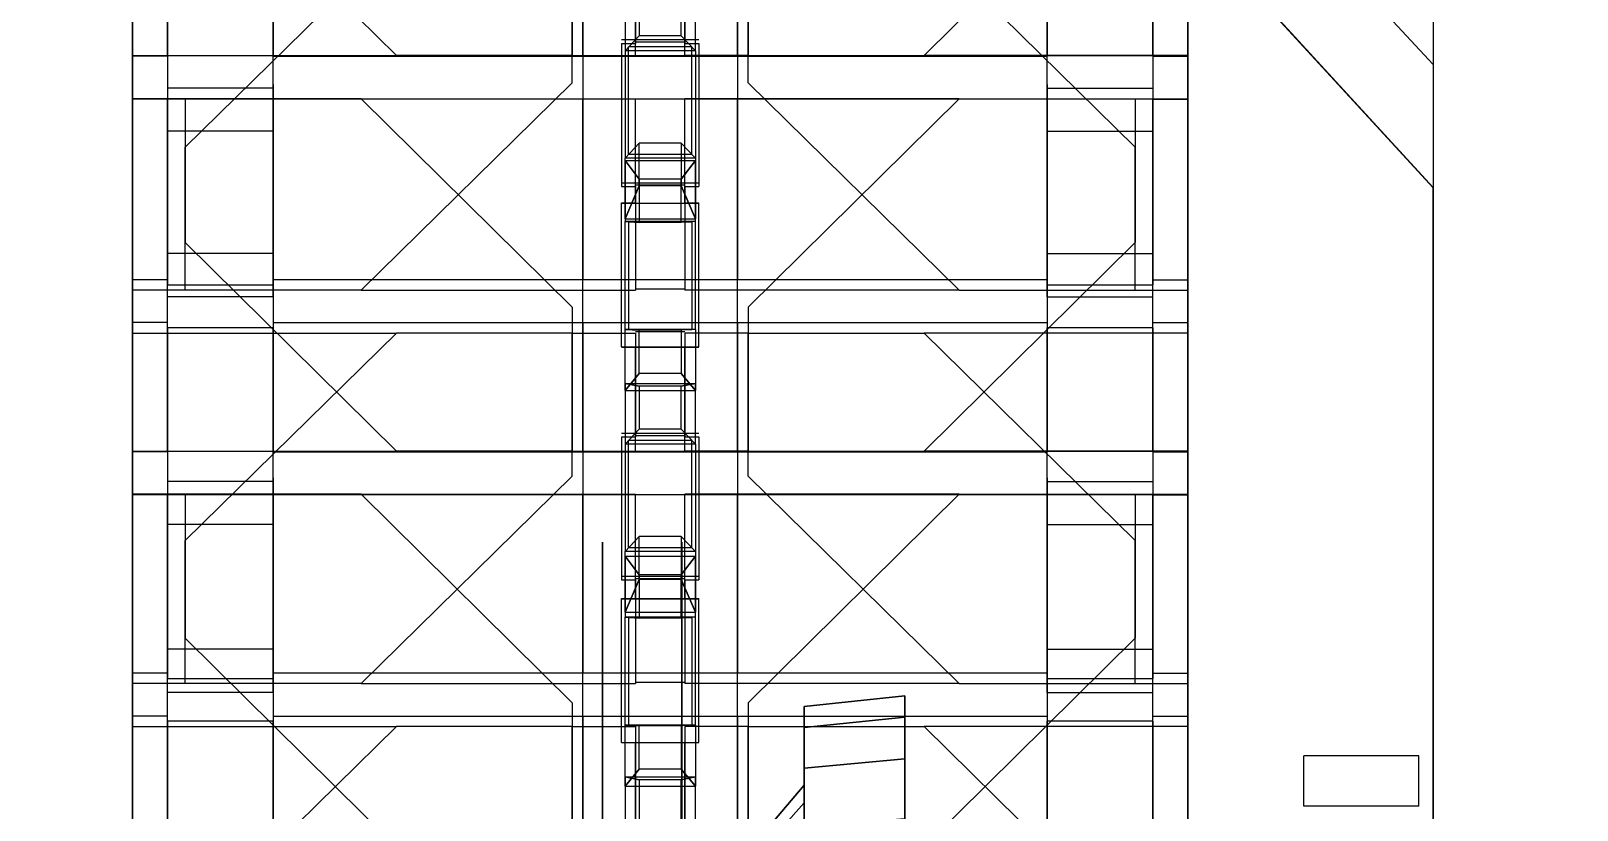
# Model space of a CAD drawing. Extents: x -54 to 215, y -235 to 116.
# Drawn here: x 161.8 to 183.3, y -141.3 to -130.47 of the extents above; entities that cross this region are included whole.
import ezdxf

# ---------------------------------------------------------------- set-up
doc = ezdxf.new("R2010")
doc.units = 0
doc.layers.get('0').update_dxf_attribs({"linetype": 'CONTINUOUS'})
doc.layers.add('A', color=7, linetype='CONTINUOUS')
doc.layers.add('H', color=7, linetype='CONTINUOUS')

# ---------------------------------------------------------------- blocks, each defined once
blk = doc.blocks.new('M-1-01')
at = {"color": 0}
for p, q in [((19.367, 13.86), (19.367, -173.64)), ((19.367, -105.64, 3), (19.367, -146.64, 3)), ((19.367, -157.64, 1.5), (19.367, -146.64, 3))]:
    blk.add_line(p, q, dxfattribs=at)
at = {"color": 0, "extrusion": (-1, 0, -1.60787e-16)}
for p, q in [((19.367, -134.34, -16.5), (19.367, -187.34, -16.5)), ((19.367, -134.34, 2.65), (19.367, -155.34, 2.65))]:
    blk.add_line(p, q, dxfattribs=at)
at = {"color": 0, "invisible_edges": 15}
for points in [[(19.367, -105.64, 3), (19.367, -146.64, 3), (19.367, -146.64), (19.367, -105.64)], [(-3.592, -121.64, 5.5), (-1.633, -138.695, 3.696), (19.367, -146.64, 3)], [(21.367, -134.34, -16.5), (21.367, -164.84, -14.7), (21.367, -164.84, -10.7), (21.367, -134.34, 2.65)], [(21.367, -134.34, -16.5), (21.367, -164.84, -14.7), (21.367, -168.84, -14.7), (21.367, -187.34, -16.5)], [(21.367, -134.34, 2.65), (21.367, -164.84, -10.7), (21.367, -168.84, -10.7), (21.367, -155.34, 2.65)], [(19.367, -157.64, 1.5), (-1.633, -157.64, 1.5), (-1.633, -138.695, 3.696), (19.367, -146.64, 3)], [(19.367, -146.64, 3), (19.367, -157.64, 1.5), (19.367, -157.64), (19.367, -146.64)], [(17.567, -154.54, 3.8), (17.567, -155.24, 3.8), (19.167, -155.24, 3.8), (19.167, -154.54, 3.8)]]:
    blk.add_3dface(points, dxfattribs=at)
at = {"layer": 'A', "color": 0}
for p, q in [((-3.592, -121.64, 5.5), (19.367, -146.64, 3)), ((17.567, -155.24, 1.5), (17.567, -154.54, 1.5)), ((19.167, -154.54, 1.5), (17.567, -154.54, 1.5)), ((19.167, -155.24, 1.5), (19.167, -154.54, 1.5)), ((19.167, -155.24, 1.5), (17.567, -155.24, 1.5))]:
    blk.add_line(p, q, dxfattribs=at)
mesh = blk.add_polymesh((2, 25), dxfattribs=at)
for k, corner in enumerate([(19.367, -105.64), (19.367, -107.348), (19.367, -109.057), (19.367, -110.765), (19.367, -112.473), (19.367, -114.182), (19.367, -115.89), (19.367, -117.598), (19.367, -119.307), (19.367, -121.015), (19.367, -122.723), (19.367, -124.432), (19.367, -126.14), (19.367, -127.848), (19.367, -129.557), (19.367, -131.265), (19.367, -132.973), (19.367, -134.682), (19.367, -136.39), (19.367, -138.098), (19.367, -139.807), (19.367, -141.515), (19.367, -143.223), (19.367, -144.932), (19.367, -146.64), (4.799, -100.832), (4.718, -101.781), (4.625, -102.728), (4.501, -103.672), (4.352, -104.612), (4.185, -105.549), (3.981, -106.478), (3.765, -107.405), (3.512, -108.322), (3.242, -109.234), (2.948, -110.139), (2.624, -111.033), (2.288, -111.923), (1.912, -112.797), (1.525, -113.665), (1.109, -114.52), (0.671, -115.364), (0.217, -116.199), (-0.27, -117.015), (-0.767, -117.825), (-1.296, -118.615), (-1.84, -119.393), (-2.404, -120.158), (-2.993, -120.903), (-3.592, -121.64)]):
    mesh.set_mesh_vertex(divmod(k, 25), corner)
blk = doc.blocks.new('M-1-07')
at = {"color": 0, "invisible_edges": 15}
for points in [[(34.464, -17.5, 17.857), (19, -48, 1.5), (9, -53, 6.5), (9, -45.5, 19)], [(34.464, -17.5, 17.857), (45.464, -21, 1.857), (19, -48, 1.5)]]:
    blk.add_3dface(points, dxfattribs=at)
blk = doc.blocks.new('M-1-021')
at = {"color": 0}
for points in [[(-7.75, 0, 1), (7.75, 0, 1)], [(-6.75, 0, 1), (6.75, 0, 1)], [(-4, 0, 1), (4, 0, 1)], [(-1.525, 0, 1), (1.525, 0, 1)]]:
    blk.add_lwpolyline(points, format="xyb", close=True, dxfattribs=at)
for points, const_width in [([(-6.125, 0, 1), (6.125, 0, 1)], 1.25), ([(-3.388, 0, 1), (3.388, 0, 1)], 3.725)]:
    blk.add_lwpolyline(points, format="xyb", close=True, dxfattribs=dict(at, const_width=const_width))
at = {"layer": 'A', "color": 0}
for points, const_width in [([(-8.325, 0, 1), (8.325, 0, 1)], 1.15), ([(-8.325, 0, 1), (8.325, 0, 1)], 1.15), ([(-5.875, 0, 1), (5.875, 0, 1)], 3.75), ([(-7.25, 0, 1), (7.25, 0, 1)], 1), ([(-2.763, 0, 1), (2.763, 0, 1)], 2.475)]:
    blk.add_lwpolyline(points, format="xyb", close=True, dxfattribs=dict(at, const_width=const_width))
for points in [[(-8.9, 0, 1), (8.9, 0, 1)], [(-7.75, 0, 1), (7.75, 0, 1)]]:
    blk.add_lwpolyline(points, format="xyb", close=True, dxfattribs=at)
mesh = blk.add_polymesh((2, 30), dxfattribs=dict(at, n_close=True))
for k, corner in enumerate([(5.25, 0), (5.135, 1.092), (4.796, 2.135), (4.247, 3.086), (3.513, 3.902), (2.625, 4.547), (1.622, 4.993), (0.549, 5.221), (-0.549, 5.221), (-1.622, 4.993), (-2.625, 4.547), (-3.513, 3.902), (-4.247, 3.086), (-4.796, 2.135), (-5.135, 1.092), (-5.25, 0), (-5.135, -1.092), (-4.796, -2.135), (-4.247, -3.086), (-3.513, -3.902), (-2.625, -4.547), (-1.622, -4.993), (-0.549, -5.221), (0.549, -5.221), (1.622, -4.993), (2.625, -4.547), (3.513, -3.902), (4.247, -3.086), (4.796, -2.135), (5.135, -1.092), (5.5, 0), (5.38, 1.144), (5.025, 2.237), (4.45, 3.233), (3.68, 4.087), (2.75, 4.763), (1.7, 5.231), (0.575, 5.47), (-0.575, 5.47), (-1.7, 5.231), (-2.75, 4.763), (-3.68, 4.087), (-4.45, 3.233), (-5.025, 2.237), (-5.38, 1.144), (-5.5, 0), (-5.38, -1.144), (-5.025, -2.237), (-4.45, -3.233), (-3.68, -4.087), (-2.75, -4.763), (-1.7, -5.231), (-0.575, -5.47), (0.575, -5.47), (1.7, -5.231), (2.75, -4.763), (3.68, -4.087), (4.45, -3.233), (5.025, -2.237), (5.38, -1.144)]):
    mesh.set_mesh_vertex(divmod(k, 30), corner)
blk = doc.blocks.new('M-1-02')
at = {"color": 0, "extrusion": (1, 1.83664e-16, -1.83664e-16)}
for points in [[(0, 8.15, 1), (0, -9.65, 1)], [(0, 7, 1), (0, -8.5, 1)], [(0, 4.85, 1), (0, -6.35, 1)], [(0, 3.2, 1), (0, -4.7, 1)], [(0, 0.75, 1), (0, -2.25, 1)]]:
    blk.add_lwpolyline(points, format="xyb", close=True, dxfattribs=at)
for points, const_width in [([(0, 7.575, 1), (0, -9.075, 1)], 1.15), ([(0, 5.925, 1), (0, -7.425, 1)], 2.15), ([(0, 4.025, 1), (0, -5.525, 1)], 1.65), ([(0, 1.975, 1), (0, -3.475, 1)], 2.45)]:
    blk.add_lwpolyline(points, format="xyb", close=True, dxfattribs=dict(at, const_width=const_width))
blk.add_circle((0, -0.75), 1.5, dxfattribs=at)
at = {"color": 0, "invisible_edges": 15}
for points in [[(1.25, 3.538, -0.901), (1.25, 3.8, -1.053), (1.25, 3.8, -0.447), (1.25, 3.538, -0.599)], [(1.25, 2.951, 1.207), (1.25, 3.252, 1.239), (1.25, 2.896, 1.729), (1.25, 2.773, 1.452)], [(1.25, 2.773, -2.952), (1.25, 2.896, -3.229), (1.25, 3.252, -2.739), (1.25, 2.951, -2.707)], [(1.25, 1.237, 2.568), (1.25, 1.462, 2.77), (1.25, 0.886, 2.958), (1.25, 0.949, 2.661)], [(1.25, 0.949, -4.161), (1.25, 0.886, -4.458), (1.25, 1.462, -4.27), (1.25, 1.237, -4.068)], [(1.25, -0.949, 2.661), (1.25, -0.886, 2.958), (1.25, -1.462, 2.77), (1.25, -1.237, 2.568)], [(1.25, -1.237, -4.068), (1.25, -1.462, -4.27), (1.25, -0.886, -4.458), (1.25, -0.949, -4.161)], [(1.25, -2.773, 1.452), (1.25, -2.896, 1.729), (1.25, -3.252, 1.239), (1.25, -2.951, 1.207)], [(1.25, -2.951, -2.707), (1.25, -3.252, -2.739), (1.25, -2.896, -3.229), (1.25, -2.773, -2.952)], [(1.25, -3.538, -0.599), (1.25, -3.8, -0.447), (1.25, -3.8, -1.053), (1.25, -3.538, -0.901)]]:
    blk.add_3dface(points, dxfattribs=at)
at = {"layer": 'A', "color": 0, "extrusion": (1, 1.83664e-16, -1.83664e-16)}
for points, const_width in [([(0, 7.575, 1), (0, -9.075, 1)], 1.15), ([(0, 6.525, 1), (0, -8.025, 1)], 0.95), ([(0, 5.35, 1), (0, -6.85, 1)], 1.1), ([(0, 3.05, 1), (0, -4.55, 1)], 1.6), ([(0, 1.875, 1), (0, -3.375, 1)], 0.75), ([(0, 1.2, 1), (0, -2.7, 1)], 0.6)]:
    blk.add_lwpolyline(points, format="xyb", close=True, dxfattribs=dict(at, const_width=const_width))
for points in [[(0, 7, 1), (0, -8.5, 1)], [(0, 6.05, 1), (0, -7.55, 1)], [(0, 2.25, 1), (0, -3.75, 1)], [(0, 1.5, 1), (0, -3, 1)], [(0, 0.9, 1), (0, -2.4, 1)]]:
    blk.add_lwpolyline(points, format="xyb", close=True, dxfattribs=at)
for points in [[(3.8, -1.053), (4.062, -0.901), (4.062, -0.599), (3.8, -0.447), (3.538, -0.599), (3.538, -0.901)], [(3.252, 1.239), (3.375, 1.515), (3.197, 1.76), (2.896, 1.729), (2.773, 1.452), (2.951, 1.207)], [(2.896, -3.229), (3.197, -3.26), (3.375, -3.015), (3.252, -2.739), (2.951, -2.707), (2.773, -2.952)], [(1.462, 2.77), (1.399, 3.067), (1.111, 3.16), (0.886, 2.958), (0.949, 2.661), (1.237, 2.568)], [(0.886, -4.458), (1.111, -4.66), (1.399, -4.567), (1.462, -4.27), (1.237, -4.068), (0.949, -4.161)], [(-0.886, 2.958), (-1.111, 3.16), (-1.399, 3.067), (-1.462, 2.77), (-1.237, 2.568), (-0.949, 2.661)], [(-1.462, -4.27), (-1.399, -4.567), (-1.111, -4.66), (-0.886, -4.458), (-0.949, -4.161), (-1.237, -4.068)], [(-2.896, 1.729), (-3.197, 1.76), (-3.375, 1.515), (-3.252, 1.239), (-2.951, 1.207), (-2.773, 1.452)], [(-3.252, -2.739), (-3.375, -3.015), (-3.197, -3.26), (-2.896, -3.229), (-2.773, -2.952), (-2.951, -2.707)], [(-3.8, -0.447), (-4.062, -0.599), (-4.062, -0.901), (-3.8, -1.053), (-3.538, -0.901), (-3.538, -0.599)]]:
    blk.add_lwpolyline(points, close=True, dxfattribs=at)
for centre in [(6.085, -0.75, 1.7), (4.303, 3.553, 1.7), (4.303, -5.053, 1.7), (0, 5.335, 1.7), (0, -6.835, 1.7), (-4.303, 3.553, 1.7), (-4.303, -5.053, 1.7), (-6.085, -0.75, 1.7)]:
    blk.add_circle(centre, 0.125, dxfattribs=at)
at = {"layer": 'A', "color": 0, "invisible_edges": 13}
for points in [[(1.25, 3.8, -0.447), (1.25, 3.8, -1.053), (1.25, 4.062, -0.901), (1.25, 4.062, -0.599)], [(1.25, 2.896, 1.729), (1.25, 3.252, 1.239), (1.25, 3.375, 1.515), (1.25, 3.197, 1.76)], [(1.25, 3.252, -2.739), (1.25, 2.896, -3.229), (1.25, 3.197, -3.26), (1.25, 3.375, -3.015)], [(1.25, 0.886, 2.958), (1.25, 1.462, 2.77), (1.25, 1.399, 3.067), (1.25, 1.111, 3.16)], [(1.25, 1.462, -4.27), (1.25, 0.886, -4.458), (1.25, 1.111, -4.66), (1.25, 1.399, -4.567)], [(1.25, -1.462, 2.77), (1.25, -0.886, 2.958), (1.25, -1.111, 3.16), (1.25, -1.399, 3.067)], [(1.25, -0.886, -4.458), (1.25, -1.462, -4.27), (1.25, -1.399, -4.567), (1.25, -1.111, -4.66)], [(1.25, -3.252, 1.239), (1.25, -2.896, 1.729), (1.25, -3.197, 1.76), (1.25, -3.375, 1.515)], [(1.25, -2.896, -3.229), (1.25, -3.252, -2.739), (1.25, -3.375, -3.015), (1.25, -3.197, -3.26)], [(1.25, -3.8, -1.053), (1.25, -3.8, -0.447), (1.25, -4.062, -0.599), (1.25, -4.062, -0.901)]]:
    blk.add_3dface(points, dxfattribs=at)
at = {"color": 0, "extrusion": (-1, 6.92805e-17, 5.50992e-16), "rotation": 270}
blk.add_blockref('M-1-021', (0, -0.75, 1.1), dxfattribs=at)
at = {"layer": 'A', "color": 0}
mesh = blk.add_polymesh((2, 30), dxfattribs=dict(at, n_close=True))
for k, corner in enumerate([(3.1, 0), (3.1, 1.414), (3.1, 2.766), (3.1, 3.997), (3.1, 5.053), (3.1, 5.889), (3.1, 6.467), (3.1, 6.763), (3.1, 6.763), (3.1, 6.467), (3.1, 5.889), (3.1, 5.053), (3.1, 3.997), (3.1, 2.766), (3.1, 1.414), (3.1, 0), (3.1, -1.414), (3.1, -2.766), (3.1, -3.997), (3.1, -5.053), (3.1, -5.889), (3.1, -6.467), (3.1, -6.763), (3.1, -6.763), (3.1, -6.467), (3.1, -5.889), (3.1, -5.053), (3.1, -3.997), (3.1, -2.766), (3.1, -1.414), (1.7, 0), (1.7, 1.383), (1.7, 2.705), (1.7, 3.909), (1.7, 4.942), (1.7, 5.759), (1.7, 6.325), (1.7, 6.614), (1.7, 6.614), (1.7, 6.325), (1.7, 5.759), (1.7, 4.942), (1.7, 3.909), (1.7, 2.705), (1.7, 1.383), (1.7, 0), (1.7, -1.383), (1.7, -2.705), (1.7, -3.909), (1.7, -4.942), (1.7, -5.759), (1.7, -6.325), (1.7, -6.614), (1.7, -6.614), (1.7, -6.325), (1.7, -5.759), (1.7, -4.942), (1.7, -3.909), (1.7, -2.705), (1.7, -1.383)]):
    mesh.set_mesh_vertex(divmod(k, 30), corner)
mesh = blk.add_polymesh((2, 30), dxfattribs=dict(at, n_close=True))
for k, corner in enumerate([(1.7, 0), (1.7, 1.154), (1.7, 2.257), (1.7, 3.262), (1.7, 4.124), (1.7, 4.806), (1.7, 5.278), (1.7, 5.52), (1.7, 5.52), (1.7, 5.278), (1.7, 4.806), (1.7, 4.124), (1.7, 3.262), (1.7, 2.257), (1.7, 1.154), (1.7, 0), (1.7, -1.154), (1.7, -2.257), (1.7, -3.262), (1.7, -4.124), (1.7, -4.806), (1.7, -5.278), (1.7, -5.52), (1.7, -5.52), (1.7, -5.278), (1.7, -4.806), (1.7, -4.124), (1.7, -3.262), (1.7, -2.257), (1.7, -1.154), (0.9, 0), (0.9, 0.956), (0.9, 1.871), (0.9, 2.704), (0.9, 3.418), (0.9, 3.984), (0.9, 4.375), (0.9, 4.575), (0.9, 4.575), (0.9, 4.375), (0.9, 3.984), (0.9, 3.418), (0.9, 2.704), (0.9, 1.871), (0.9, 0.956), (0.9, 0), (0.9, -0.956), (0.9, -1.871), (0.9, -2.704), (0.9, -3.418), (0.9, -3.984), (0.9, -4.375), (0.9, -4.575), (0.9, -4.575), (0.9, -4.375), (0.9, -3.984), (0.9, -3.418), (0.9, -2.704), (0.9, -1.871), (0.9, -0.956)]):
    mesh.set_mesh_vertex(divmod(k, 30), corner)
mesh = blk.add_polymesh((12, 13), dxfattribs=dict(at, m_close=True))
for k, corner in enumerate([(4.65, 0), (4.647, 0), (4.639, 0), (4.625, 0), (4.605, 0), (4.579, 0), (4.549, 0), (4.512, 0), (4.47, 0), (4.423, 0), (4.371, 0), (4.313, 0), (4.25, 0), (4.65, 0), (4.647, -0.071), (4.639, -0.143), (4.625, -0.214), (4.605, -0.284), (4.579, -0.355), (4.549, -0.424), (4.512, -0.493), (4.47, -0.562), (4.423, -0.629), (4.371, -0.696), (4.313, -0.761), (4.25, -0.825), (4.65, 0), (4.647, -0.124), (4.639, -0.247), (4.625, -0.37), (4.605, -0.493), (4.579, -0.614), (4.549, -0.735), (4.512, -0.855), (4.47, -0.973), (4.423, -1.09), (4.371, -1.205), (4.313, -1.318), (4.25, -1.429), (4.65, 0), (4.647, -0.143), (4.639, -0.285), (4.625, -0.427), (4.605, -0.569), (4.579, -0.709), (4.549, -0.849), (4.512, -0.987), (4.47, -1.124), (4.423, -1.258), (4.371, -1.391), (4.313, -1.522), (4.25, -1.65), (4.65, 0), (4.647, -0.124), (4.639, -0.247), (4.625, -0.37), (4.605, -0.493), (4.579, -0.614), (4.549, -0.735), (4.512, -0.855), (4.47, -0.973), (4.423, -1.09), (4.371, -1.205), (4.313, -1.318), (4.25, -1.429), (4.65, 0), (4.647, -0.071), (4.639, -0.143), (4.625, -0.214), (4.605, -0.284), (4.579, -0.355), (4.549, -0.424), (4.512, -0.493), (4.47, -0.562), (4.423, -0.629), (4.371, -0.696), (4.313, -0.761), (4.25, -0.825), (4.65, 0), (4.647, 0), (4.639, 0), (4.625, 0), (4.605, 0), (4.579, 0), (4.549, 0), (4.512, 0), (4.47, 0), (4.423, 0), (4.371, 0), (4.313, 0), (4.25, 0), (4.65, 0), (4.647, 0.071), (4.639, 0.143), (4.625, 0.214), (4.605, 0.284), (4.579, 0.355), (4.549, 0.424), (4.512, 0.493), (4.47, 0.562), (4.423, 0.629), (4.371, 0.696), (4.313, 0.761), (4.25, 0.825), (4.65, 0), (4.647, 0.124), (4.639, 0.247), (4.625, 0.37), (4.605, 0.493), (4.579, 0.614), (4.549, 0.735), (4.512, 0.855), (4.47, 0.973), (4.423, 1.09), (4.371, 1.205), (4.313, 1.318), (4.25, 1.429), (4.65, 0), (4.647, 0.143), (4.639, 0.285), (4.625, 0.427), (4.605, 0.569), (4.579, 0.709), (4.549, 0.849), (4.512, 0.987), (4.47, 1.124), (4.423, 1.258), (4.371, 1.391), (4.313, 1.522), (4.25, 1.65), (4.65, 0), (4.647, 0.124), (4.639, 0.247), (4.625, 0.37), (4.605, 0.493), (4.579, 0.614), (4.549, 0.735), (4.512, 0.855), (4.47, 0.973), (4.423, 1.09), (4.371, 1.205), (4.313, 1.318), (4.25, 1.429), (4.65, 0), (4.647, 0.071), (4.639, 0.143), (4.625, 0.214), (4.605, 0.284), (4.579, 0.355), (4.549, 0.424), (4.512, 0.493), (4.47, 0.562), (4.423, 0.629), (4.371, 0.696), (4.313, 0.761), (4.25, 0.825)]):
    mesh.set_mesh_vertex(divmod(k, 13), corner)
blk = doc.blocks.new('M-1-06')
at = {"color": 0}
for p, q in [((-7.98, 7.464), (-4.23, 7.464)), ((-7.48, 7.464, 1.4), (-7.98, 7.464, 1.4)), ((-7.98, 2.564, 1.4), (-7.98, 7.464, 1.4)), ((-7.98, 7.464, 1.4), (-7.98, 7.464)), ((-7.98, 2.564), (-7.98, 7.464)), ((-7.48, 7.464, 0.7), (-7.48, 2.564, 0.7)), ((-5.98, 7.464, 0.7), (-7.48, 7.464, 0.7)), ((-7.23, 4.564), (-4.23, 7.464)), ((-5.98, 2.564, 0.7), (-5.98, 7.464, 0.7)), ((-5.98, 7.464, 1.4), (5.02, 7.464, 1.4)), ((-1.73, 7.464), (-4.23, 7.464)), ((-1.73, 5.464), (-1.73, 7.464)), ((-1.73, 7.464), (-0.83, 7.464)), ((-1.58, 7.464, 1.4), (-1.58, 2.564, 1.4)), ((-0.83, 7.464), (-0.83, 6.014)), ((-0.83, 7.464, 0.2), (-0.13, 7.464, 0.2)), ((-0.13, 7.464), (-0.13, 6.014)), ((0.77, 7.464), (-0.13, 7.464)), ((0.62, 7.464, 1.4), (0.62, 2.564, 1.4)), ((0.77, 5.464), (0.77, 7.464)), ((0.77, 7.464), (3.27, 7.464)), ((6.27, 4.564), (3.27, 7.464)), ((7.02, 7.464), (3.27, 7.464)), ((6.52, 7.464, 0.7), (5.02, 7.464, 0.7)), ((5.02, 2.564, 0.7), (5.02, 7.464, 0.7)), ((6.52, 7.464, 0.7), (6.52, 2.564, 0.7)), ((6.52, 7.464, 1.4), (7.02, 7.464, 1.4)), ((-0.98, 6.614, 1.4), (-0.78, 6.364, 3.4)), ((-0.98, 6.614, 1.4), (0.02, 6.614, 1.4)), ((-0.98, 6.614, 1.4), (-0.98, 5.764, 1.4)), ((0.02, 6.614, 1.4), (-0.18, 6.364, 3.4)), ((0.02, 5.764, 1.4), (0.02, 6.614, 1.4)), ((-0.78, 6.364, 3.4), (-0.78, 5.764, 3.4)), ((-0.18, 6.364, 3.4), (-0.78, 6.364, 3.4)), ((-0.18, 5.764, 3.4), (-0.18, 6.364, 3.4)), ((-1.03, 6.014), (-1.03, 4.014)), ((-1.03, 6.014, 0.5), (0.07, 6.014, 0.5)), ((-1.03, 6.014), (-0.83, 6.014)), ((-0.83, 6.014, 0.2), (-0.13, 6.014, 0.2)), ((-0.13, 6.014), (0.07, 6.014)), ((0.07, 6.014), (0.07, 4.014)), ((-0.98, 5.764, 1.4), (-0.78, 5.764, 3.4)), ((0.02, 5.764, 1.4), (-0.98, 5.764, 1.4)), ((-0.98, 5.764, 1.4), (-0.98, 4.264, 1.4)), ((-0.929, 4.264, 1.913), (-0.929, 5.764, 1.913)), ((-0.031, 5.764, 1.913), (-0.929, 5.764, 1.913)), ((-0.18, 5.764, 3.4), (-0.78, 5.764, 3.4)), ((0.02, 5.764, 1.4), (-0.18, 5.764, 3.4)), ((-0.031, 4.264, 1.913), (-0.031, 5.764, 1.913)), ((0.02, 5.764, 1.4), (0.02, 4.264, 1.4)), ((-4.73, 2.564), (-1.73, 5.464)), ((3.77, 2.564), (0.77, 5.464)), ((-5.98, 5.314, 0.7), (-7.48, 5.314, 0.7)), ((-7.48, 5.314, 1.2), (-7.48, 4.714, 1.2)), ((-5.98, 5.314, 1.2), (-5.98, 4.714, 1.2)), ((5.02, 5.314, 0.7), (6.52, 5.314, 0.7)), ((5.02, 5.314, 1.2), (5.02, 4.714, 1.2)), ((6.52, 5.314, 1.2), (6.52, 4.714, 1.2)), ((-5.98, 4.714, 0.7), (-7.48, 4.714, 0.7)), ((-7.23, 2.564), (-7.23, 4.564)), ((5.02, 4.714, 0.7), (6.52, 4.714, 0.7)), ((6.27, 2.564), (6.27, 4.564)), ((-0.98, 3.414, 1.4), (-0.98, 4.264, 1.4)), ((0.02, 4.264, 1.4), (-0.98, 4.264, 1.4)), ((-0.98, 4.264, 1.4), (-0.78, 4.264, 3.4)), ((-0.929, 4.264, 1.913), (-0.031, 4.264, 1.913)), ((-0.18, 4.264, 3.4), (-0.78, 4.264, 3.4)), ((-0.78, 3.664, 3.4), (-0.78, 4.264, 3.4)), ((-0.18, 4.264, 3.4), (-0.18, 3.664, 3.4)), ((0.02, 4.264, 1.4), (-0.18, 4.264, 3.4)), ((0.02, 4.264, 1.4), (0.02, 3.414, 1.4)), ((-1.03, 4.014), (-0.83, 4.014)), ((-1.03, 4.014, 0.5), (0.07, 4.014, 0.5)), ((-0.83, 4.014), (-0.83, 2.564)), ((-0.83, 4.014, 0.2), (-0.13, 4.014, 0.2)), ((-0.13, 4.014), (-0.13, 2.564)), ((-0.13, 4.014), (0.07, 4.014)), ((-0.98, 3.414, 1.4), (-0.78, 3.664, 3.4)), ((-0.18, 3.664, 3.4), (-0.78, 3.664, 3.4)), ((0.02, 3.414, 1.4), (-0.18, 3.664, 3.4)), ((-0.98, 3.414, 1.4), (0.02, 3.414, 1.4)), ((-7.23, 2.564), (-7.98, 2.564)), ((-7.48, 2.564, 1.4), (-7.98, 2.564, 1.4)), ((-7.98, 2.564), (-7.98, 2.564, 1.4)), ((-7.48, 2.564, 0.7), (-5.98, 2.564, 0.7)), ((-4.73, 2.564), (-7.23, 2.564)), ((5.02, 2.564, 1.4), (-5.98, 2.564, 1.4)), ((-4.73, 2.564), (-0.83, 2.564)), ((-0.83, 2.564, 0.2), (-0.13, 2.564, 0.2)), ((3.77, 2.564), (-0.13, 2.564)), ((3.77, 2.564), (6.27, 2.564)), ((5.02, 2.564, 0.7), (6.52, 2.564, 0.7)), ((6.27, 2.564), (7.02, 2.564)), ((6.52, 2.564, 1.4), (7.02, 2.564, 1.4))]:
    blk.add_line(p, q, dxfattribs=at)
at = {"color": 0, "extrusion": (-1, 1.22406e-16, -1.83664e-16)}
for centre in [(-6.764, 0.7, 7.98), (-3.264, 0.7, 7.98)]:
    blk.add_circle(centre, 0.65, dxfattribs=at)
at = {"color": 0, "extrusion": (1, -1.22406e-16, -1.83664e-16)}
for centre in [(6.764, 0.7, 7.02), (3.264, 0.7, 7.02)]:
    blk.add_circle(centre, 0.65, dxfattribs=at)
at = {"color": 0, "extrusion": (-1, -1.22406e-16, -1.83664e-16)}
blk.add_arc((-7.464, 0.7, 7.98), 0.3, 90, 270, dxfattribs=at)
at = {"color": 0, "extrusion": (-1, 1.22406e-16, -1.83664e-16)}
for centre, radius, start, end in [((-6.764, 0.7, 5.98), 0.65, 0, 180), ((-3.264, 0.7, 5.98), 0.65, 0, 180), ((-2.564, 0.7, 7.98), 0.3, 270, 90)]:
    blk.add_arc(centre, radius, start, end, dxfattribs=at)
at = {"color": 0, "extrusion": (1, -1.22406e-16, -1.83664e-16)}
for centre in [(6.764, 0.7, 5.02), (3.264, 0.7, 5.02)]:
    blk.add_arc(centre, 0.65, 0, 180, dxfattribs=at)
at = {"color": 0}
for points, invisible_edges in [([(-1.03, 7.464), (-7.98, 7.464), (-7.98, 2.564), (-1.03, 2.564)], 15), ([(-7.98, 7.464, 0.7), (-7.98, 7.464), (-0.83, 7.464), (-0.83, 7.464, 0.7)], 15), ([(-7.98, 2.564), (-7.98, 2.564, 1.4), (-7.98, 7.464, 1.4), (-7.98, 7.464)], 13), ([(-7.98, 7.464, 0.7), (-7.98, 7.464, 1.4), (-7.48, 7.464, 1.4), (-7.48, 7.464, 0.7)], 15), ([(-7.48, 7.464, 1.4), (-7.48, 2.564, 1.4), (-7.98, 2.564, 1.4), (-7.98, 7.464, 1.4)], 15), ([(-0.83, 7.464, 0.7), (-0.83, 7.464), (-7.98, 7.464), (-7.98, 7.464, 0.7)], 15), ([(-7.48, 2.564, 0.7), (-5.98, 2.564, 0.7), (-5.98, 7.464, 0.7), (-7.48, 7.464, 0.7)], 15), ([(-7.23, 2.564, -0.6), (-4.73, 2.564, -0.6), (-4.23, 7.464, -0.6), (-7.23, 4.564, -0.6)], 15), ([(5.02, 7.464, 0.7), (5.02, 7.464, 1.4), (-5.98, 7.464, 1.4), (-5.98, 7.464, 0.7)], 15), ([(5.02, 7.464, 1.4), (5.02, 2.564, 1.4), (-5.98, 2.564, 1.4), (-5.98, 7.464, 1.4)], 15), ([(-1.73, 7.464, -0.6), (-4.23, 7.464, -0.6), (-4.73, 2.564, -0.6), (-1.73, 5.464, -0.6)], 15), ([(-0.83, 7.464), (-0.83, 6.014), (-1.03, 6.014), (-1.03, 7.464)], 15), ([(-0.83, 7.464, 0.7), (-0.83, 7.464, 0.2), (-0.13, 7.464, 0.2), (-0.13, 7.464, 0.7)], 15), ([(-0.83, 7.464, 0.2), (-0.83, 6.014, 0.2), (-0.13, 6.014, 0.2), (-0.13, 7.464, 0.2)], 15), ([(-0.13, 7.464), (-0.13, 6.014), (0.07, 6.014), (0.07, 7.464)], 15), ([(7.02, 7.464, 0.7), (7.02, 7.464), (-0.13, 7.464), (-0.13, 7.464, 0.7)], 15), ([(-0.13, 7.464, 0.7), (-0.13, 7.464), (7.02, 7.464), (7.02, 7.464, 0.7)], 15), ([(0.07, 7.464), (7.02, 7.464), (7.02, 2.564), (0.07, 2.564)], 15), ([(0.77, 7.464, -0.6), (3.27, 7.464, -0.6), (3.77, 2.564, -0.6), (0.77, 5.464, -0.6)], 15), ([(6.27, 2.564, -0.6), (3.77, 2.564, -0.6), (3.27, 7.464, -0.6), (6.27, 4.564, -0.6)], 15), ([(6.52, 2.564, 0.7), (5.02, 2.564, 0.7), (5.02, 7.464, 0.7), (6.52, 7.464, 0.7)], 15), ([(7.02, 7.464, 0.7), (7.02, 7.464, 1.4), (6.52, 7.464, 1.4), (6.52, 7.464, 0.7)], 15), ([(6.52, 7.464, 1.4), (6.52, 2.564, 1.4), (7.02, 2.564, 1.4), (7.02, 7.464, 1.4)], 15), ([(0.02, 6.614, 1.4), (-0.18, 6.364, 3.4), (-0.78, 6.364, 3.4), (-0.98, 6.614, 1.4)], 15), ([(-0.78, 6.364, 3.4), (-0.98, 6.614, 1.4), (-0.98, 5.764, 1.4), (-0.78, 5.764, 3.4)], 14), ([(-0.18, 6.364, 3.4), (0.02, 6.614, 1.4), (0.02, 5.764, 1.4), (-0.18, 5.764, 3.4)], 14), ([(-0.18, 5.764, 3.4), (-0.78, 5.764, 3.4), (-0.78, 6.364, 3.4), (-0.18, 6.364, 3.4)], 15), ([(0.07, 6.014, 0.5), (0.07, 4.014, 0.5), (-1.03, 4.014, 0.5), (-1.03, 6.014, 0.5)], 15), ([(-1.03, 6.014, 0.5), (-1.03, 6.014), (-0.83, 6.014), (-0.83, 6.014, 0.5)], 15), ([(-0.83, 6.014, 0.2), (-0.13, 6.014, 0.2), (-0.13, 6.014, 0.5), (-0.83, 6.014, 0.5)], 15), ([(0.07, 6.014, 0.5), (0.07, 6.014), (-0.13, 6.014), (-0.13, 6.014, 0.5)], 15), ([(-0.78, 5.764, 3.4), (-0.98, 5.764, 1.4), (0.02, 5.764, 1.4), (-0.18, 5.764, 3.4)], 15), ([(-0.929, 5.764, 1.913), (-0.929, 4.264, 1.913), (-0.98, 4.264, 1.4), (-0.98, 5.764, 1.4)], 15), ([(-0.929, 5.764, 1.913), (-0.031, 5.764, 1.913), (-0.031, 4.264, 1.913), (-0.929, 4.264, 1.913)], 15), ([(-0.031, 5.764, 1.913), (-0.031, 4.264, 1.913), (0.02, 4.264, 1.4), (0.02, 5.764, 1.4)], 15), ([(-5.98, 5.314, 1.2), (-5.98, 4.714, 1.2), (-7.48, 4.714, 1.2), (-7.48, 5.314, 1.2)], 15), ([(5.02, 5.314, 1.2), (5.02, 4.714, 1.2), (6.52, 4.714, 1.2), (6.52, 5.314, 1.2)], 15), ([(-0.78, 3.664, 3.4), (-0.98, 3.414, 1.4), (-0.98, 4.264, 1.4), (-0.78, 4.264, 3.4)], 14), ([(-0.78, 4.264, 3.4), (-0.98, 4.264, 1.4), (0.02, 4.264, 1.4), (-0.18, 4.264, 3.4)], 15), ([(-0.18, 4.264, 3.4), (-0.78, 4.264, 3.4), (-0.78, 3.664, 3.4), (-0.18, 3.664, 3.4)], 15), ([(-0.18, 3.664, 3.4), (0.02, 3.414, 1.4), (0.02, 4.264, 1.4), (-0.18, 4.264, 3.4)], 14), ([(-1.03, 4.014, 0.5), (-1.03, 4.014), (-0.83, 4.014), (-0.83, 4.014, 0.5)], 15), ([(-0.83, 2.564), (-0.83, 4.014), (-1.03, 4.014), (-1.03, 2.564)], 15), ([(-0.83, 4.014, 0.2), (-0.13, 4.014, 0.2), (-0.13, 4.014, 0.5), (-0.83, 4.014, 0.5)], 15), ([(-0.83, 2.564, 0.2), (-0.83, 4.014, 0.2), (-0.13, 4.014, 0.2), (-0.13, 2.564, 0.2)], 15), ([(0.07, 4.014, 0.5), (0.07, 4.014), (-0.13, 4.014), (-0.13, 4.014, 0.5)], 15), ([(-0.13, 2.564), (-0.13, 4.014), (0.07, 4.014), (0.07, 2.564)], 15), ([(0.02, 3.414, 1.4), (-0.18, 3.664, 3.4), (-0.78, 3.664, 3.4), (-0.98, 3.414, 1.4)], 15), ([(-7.98, 2.564, 0.7), (-7.98, 2.564), (-0.83, 2.564), (-0.83, 2.564, 0.7)], 15), ([(-7.98, 2.564, 0.7), (-7.98, 2.564, 1.4), (-7.48, 2.564, 1.4), (-7.48, 2.564, 0.7)], 15), ([(-0.83, 2.564, 0.7), (-0.83, 2.564), (-7.98, 2.564), (-7.98, 2.564, 0.7)], 15), ([(5.02, 2.564, 0.7), (5.02, 2.564, 1.4), (-5.98, 2.564, 1.4), (-5.98, 2.564, 0.7)], 15), ([(-0.83, 2.564, 0.7), (-0.83, 2.564, 0.2), (-0.13, 2.564, 0.2), (-0.13, 2.564, 0.7)], 15), ([(-0.13, 2.564, 0.7), (-0.13, 2.564), (7.02, 2.564), (7.02, 2.564, 0.7)], 15), ([(7.02, 2.564, 0.7), (7.02, 2.564, 1.4), (6.52, 2.564, 1.4), (6.52, 2.564, 0.7)], 15)]:
    blk.add_3dface(points, dxfattribs=dict(at, invisible_edges=invisible_edges))
at = {"layer": 'A', "color": 0}
blk.add_line((7.02, 2.564), (7.02, 7.464), dxfattribs=at)
at = {"color": 0}
mesh = blk.add_polymesh((2, 7), dxfattribs=at)
for k, corner in enumerate([(-7.98, 7.464), (-7.98, 7.464), (-7.98, 7.464), (-7.98, 7.464), (-7.98, 7.464), (-7.98, 7.464), (-7.98, 7.464), (-7.98, 7.464), (-7.98, 7.614), (-7.98, 7.724), (-7.98, 7.764), (-7.98, 7.724), (-7.98, 7.614), (-7.98, 7.464)]):
    mesh.set_mesh_vertex(divmod(k, 7), corner)
mesh = blk.add_polymesh((2, 7), dxfattribs=at)
for k, corner in enumerate([(7.02, 7.464), (7.02, 7.464), (7.02, 7.464), (7.02, 7.464), (7.02, 7.464), (7.02, 7.464), (7.02, 7.464), (7.02, 7.464), (7.02, 7.614), (7.02, 7.724), (7.02, 7.764), (7.02, 7.724), (7.02, 7.614), (7.02, 7.464)]):
    mesh.set_mesh_vertex(divmod(k, 7), corner)
mesh = blk.add_polymesh((2, 7), dxfattribs=at)
for k, corner in enumerate([(-7.98, 2.564), (-7.98, 2.564), (-7.98, 2.564), (-7.98, 2.564), (-7.98, 2.564), (-7.98, 2.564), (-7.98, 2.564), (-7.98, 2.564), (-7.98, 2.414), (-7.98, 2.305), (-7.98, 2.264), (-7.98, 2.305), (-7.98, 2.414), (-7.98, 2.564)]):
    mesh.set_mesh_vertex(divmod(k, 7), corner)
mesh = blk.add_polymesh((2, 7), dxfattribs=at)
for k, corner in enumerate([(7.02, 2.564), (7.02, 2.564), (7.02, 2.564), (7.02, 2.564), (7.02, 2.564), (7.02, 2.564), (7.02, 2.564), (7.02, 2.564), (7.02, 2.414), (7.02, 2.305), (7.02, 2.264), (7.02, 2.305), (7.02, 2.414), (7.02, 2.564)]):
    mesh.set_mesh_vertex(divmod(k, 7), corner)
blk = doc.blocks.new('M-1-061')
at = {"color": 0, "extrusion": (3.21571e-16, -0.006109, -0.999981), "rotation": 180}
for p in [(-59.66, 64.483, -3.233), (-59.66, 58.983, -3.233), (-59.66, 53.483, -3.233)]:
    blk.add_blockref('M-1-06', p, dxfattribs=at)
at = {"color": 0, "extrusion": (8.80809e-19, 0.104528, 0.994522), "rotation": 180}
for p in [(-59.66, -54.47, -28.191), (-59.66, -48.97, -28.191), (-59.66, -43.47, -28.191)]:
    blk.add_blockref('M-1-06', p, dxfattribs=at)
blk = doc.blocks.new('M-1-05')
at = {"color": 0, "xscale": 0.9784946237000001}
blk.add_blockref('M-1-061', (-48.407, 0), dxfattribs=at)
at = {"layer": 'H', "color": 0}
blk.add_blockref('M-1-02', (9.8, 41.371, -21.396), dxfattribs=at)

msp = doc.modelspace()

# ---------------------------------------------------------------- block references
at = {"color": 0}
msp.add_blockref('M-1-05', (161.055, -187.846), dxfattribs=at)
at = {"color": 0, "extrusion": (3.86209e-19, -0.002094, 0.999998)}
for name, p in [('M-1-01', (161.938, 14.009, 5.327)), ('M-1-07', (131.305, -84.631, 11.327))]:
    msp.add_blockref(name, p, dxfattribs=at)

doc.saveas('drawing.dxf')
